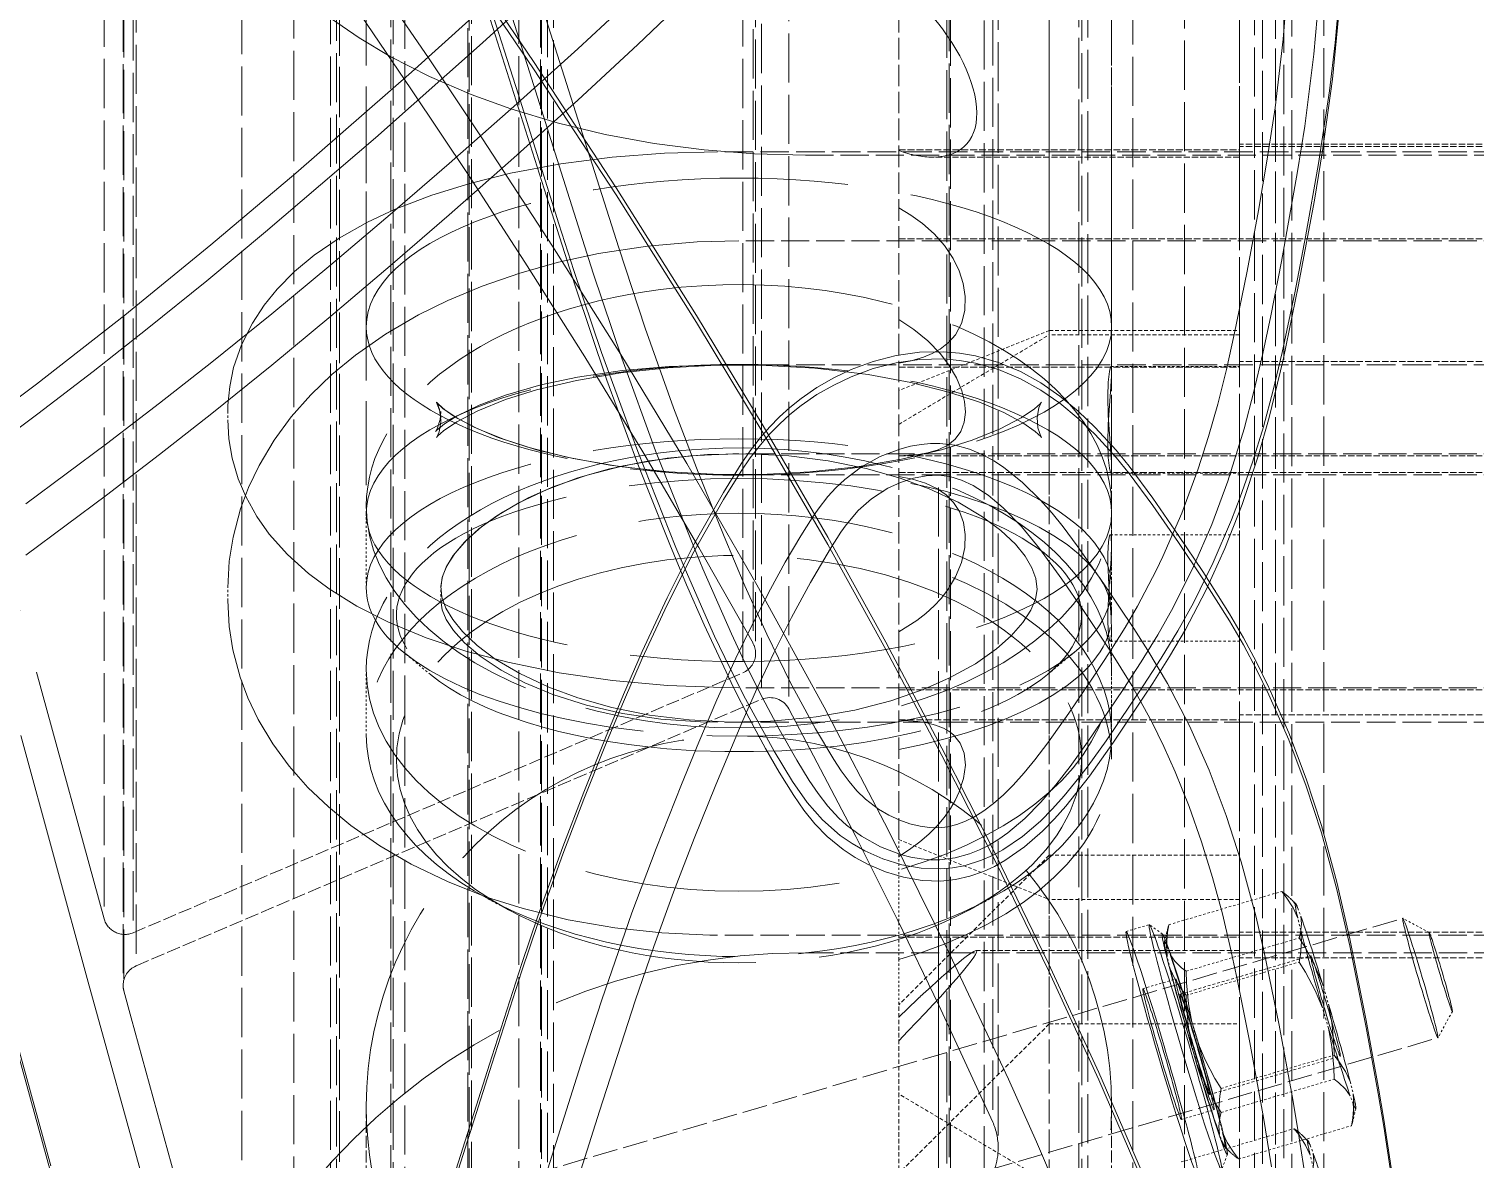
# Model space of a CAD drawing. Header units: millimetres. Extents: x 2197 to 34309, y 1850 to 24558.
# Drawn here: x 13825.3 to 13893.2, y 11470.8 to 11523.8 of the extents above; entities that cross this region are included whole.
import ezdxf

# ---------------------------------------------------------------- set-up
doc = ezdxf.new("R2010")
doc.units = ezdxf.units.MM
doc.linetypes.add('DASHED', pattern=[15, 12, -3])

# ---------------------------------------------------------------- blocks, each defined once
blk = doc.blocks.new('A$C637D7238')
at = {"color": 7, "linetype": 'DASHED', "lineweight": 13, "ltscale": 0.374805}
blk.add_line((157.301, 1568.697), (157.301, 1343.814), dxfattribs=at)
at = {"color": 7, "linetype": 'DASHED', "lineweight": 13, "ltscale": 0.374806}
blk.add_line((192.301, 1568.697), (192.301, 1343.814), dxfattribs=at)
at = {"color": 7, "linetype": 'DASHED', "lineweight": 13, "ltscale": 0.328569}
for p, q in [((157.301, 1532.522), (157.301, 1335.381)), ((192.301, 1532.522), (192.301, 1335.381))]:
    blk.add_line(p, q, dxfattribs=at)
at = {"color": 7, "linetype": 'DASHED', "lineweight": 13, "ltscale": 0.192184}
blk.add_line((175.461, 1444.261), (175.461, 1328.951), dxfattribs=at)
at = {"color": 7, "linetype": 'DASHED', "lineweight": 13, "ltscale": 0.192187}
blk.add_line((175.584, 1443.784), (175.584, 1328.472), dxfattribs=at)
at = {"color": 7, "linetype": 'DASHED', "lineweight": 13, "ltscale": 0.192193}
blk.add_line((174.978, 1442.875), (174.978, 1327.559), dxfattribs=at)
at = {"color": 7, "linetype": 'DASHED', "lineweight": 13, "ltscale": 0.192201}
blk.add_line((175.866, 1441.636), (175.866, 1326.316), dxfattribs=at)
at = {"color": 7, "linetype": 'DASHED', "lineweight": 13, "ltscale": 0.192204}
blk.add_line((177.142, 1441.193), (177.142, 1325.871), dxfattribs=at)
at = {"color": 7, "linetype": 'DASHED', "lineweight": 13, "ltscale": 0.192257}
for p, q in [((144.992, 1431.365), (144.992, 1316.01)), ((199.004, 1374.23), (199.004, 1258.876))]:
    blk.add_line(p, q, dxfattribs=at)
at = {"color": 7, "linetype": 'DASHED', "lineweight": 13, "ltscale": 0.19226}
blk.add_line((146.351, 1430.713), (146.351, 1315.357), dxfattribs=at)
at = {"color": 7, "linetype": 'DASHED', "lineweight": 13, "ltscale": 0.192267}
blk.add_line((146.488, 1429.154), (146.488, 1313.794), dxfattribs=at)
at = {"color": 7, "linetype": 'DASHED', "lineweight": 13, "ltscale": 0.192271}
blk.add_line((145.882, 1428.243), (145.882, 1312.881), dxfattribs=at)
at = {"color": 7, "linetype": 'DASHED', "lineweight": 13, "ltscale": 0.192272}
blk.add_line((145.917, 1427.984), (145.917, 1312.62), dxfattribs=at)
at = {"color": 7, "linetype": 'DASHED', "lineweight": 13, "ltscale": 0.192294}
blk.add_line((186.716, 1421.844), (186.716, 1306.468), dxfattribs=at)
at = {"color": 7, "linetype": 'DASHED', "lineweight": 13, "ltscale": 0.192298}
blk.add_line((186.975, 1420.635), (186.975, 1305.256), dxfattribs=at)
at = {"color": 7, "linetype": 'DASHED', "lineweight": 13, "ltscale": 0.192303}
blk.add_line((186.314, 1418.771), (186.314, 1303.389), dxfattribs=at)
at = {"color": 7, "linetype": 'DASHED', "lineweight": 13, "ltscale": 0.192308}
for p, q in [((184.675, 1416.747), (184.675, 1301.363)), ((184.565, 1416.437), (184.565, 1301.052)), ((162.245, 1389.186), (162.245, 1273.802))]:
    blk.add_line(p, q, dxfattribs=at)
at = {"color": 7, "linetype": 'DASHED', "lineweight": 13, "ltscale": 0.192309}
for p, q in [((184.741, 1416.059), (184.741, 1300.673)), ((162.069, 1389.565), (162.069, 1274.18))]:
    blk.add_line(p, q, dxfattribs=at)
at = {"color": 7, "linetype": 'DASHED', "lineweight": 13, "ltscale": 0.464721}
blk.add_line((198.301, 1132.197), (198.301, 1411.03), dxfattribs=at)
at = {"color": 7, "linetype": 'DASHED', "lineweight": 13, "ltscale": 0.192321}
for p, q in [((151.464, 1407.96), (151.464, 1292.567)), ((195.729, 1397.633), (195.729, 1282.241))]:
    blk.add_line(p, q, dxfattribs=at)
at = {"color": 7, "linetype": 'DASHED', "lineweight": 13, "ltscale": 0.106987}
for p, q in [((189.372, 1343.63), (189.372, 1407.822)), ((189.372, 1316.909), (189.372, 1381.101)), ((198.301, 1316.909), (198.301, 1381.101))]:
    blk.add_line(p, q, dxfattribs=at)
at = {"color": 7, "linetype": 'DASHED', "lineweight": 13, "ltscale": 0.192323}
for p, q in [((153.896, 1405.815), (153.896, 1290.421)), ((155.623, 1405.55), (155.623, 1290.156)), ((156.047, 1405.059), (156.047, 1289.665)), ((156.043, 1404.997), (156.043, 1289.603)), ((155.905, 1402.821), (155.905, 1287.427)), ((190.905, 1402.82), (190.905, 1287.426)), ((190.764, 1400.582), (190.764, 1285.188)), ((190.768, 1400.644), (190.768, 1285.25)), ((191.187, 1400.091), (191.187, 1284.697)), ((193.301, 1399.766), (193.301, 1284.373))]:
    blk.add_line(p, q, dxfattribs=at)
at = {"color": 7, "linetype": 'DASHED', "lineweight": 13, "ltscale": 0.093789}
for p, q in [((189.372, 1343.432), (189.372, 1399.705)), ((189.372, 1303.583), (189.372, 1359.856))]:
    blk.add_line(p, q, dxfattribs=at)
at = {"color": 7, "linetype": 'DASHED', "lineweight": 13, "ltscale": 0.192307}
blk.add_line((162.135, 1388.875), (162.135, 1273.49), dxfattribs=at)
at = {"color": 7, "linetype": 'DASHED', "lineweight": 13, "ltscale": 0.192297}
blk.add_line((159.11, 1385.128), (159.11, 1269.749), dxfattribs=at)
at = {"color": 7, "linetype": 'DASHED', "lineweight": 13, "ltscale": 0.192292}
blk.add_line((158.448, 1383.257), (158.448, 1267.882), dxfattribs=at)
at = {"color": 7, "linetype": 'DASHED', "lineweight": 13, "ltscale": 0.068777}
blk.add_line((192.301, 1341.732), (192.301, 1382.999), dxfattribs=at)
at = {"color": 7, "linetype": 'DASHED', "lineweight": 13, "ltscale": 0.192289}
blk.add_line((158.556, 1382.464), (158.556, 1267.091), dxfattribs=at)
at = {"color": 7, "linetype": 'DASHED', "lineweight": 13, "ltscale": 0.192269}
for p, q in [((199.99, 1377.063), (199.99, 1261.701)), ((199.998, 1376.937), (199.998, 1261.576))]:
    blk.add_line(p, q, dxfattribs=at)
at = {"color": 7, "linetype": 'DASHED', "lineweight": 13, "ltscale": 0.192265}
blk.add_line((199.392, 1376.022), (199.392, 1260.663), dxfattribs=at)
at = {"color": 7, "linetype": 'DASHED', "lineweight": 13, "ltscale": 0.192253}
blk.add_line((200.394, 1373.405), (200.394, 1258.054), dxfattribs=at)
at = {"color": 7, "linetype": 'DASHED', "lineweight": 13, "ltscale": 0.084221}
blk.add_line((182.301, 1319.729), (182.301, 1370.261), dxfattribs=at)
at = {"color": 7, "linetype": 'DASHED', "lineweight": 13, "ltscale": 0.060292}
blk.add_line((192.301, 1333.557), (192.301, 1369.732), dxfattribs=at)
at = {"color": 7, "linetype": 'DASHED', "lineweight": 13, "ltscale": 0.19221}
for p, q in [((200.769, 1365.518), (200.769, 1250.192)), ((202.269, 1365.539), (202.269, 1250.213))]:
    blk.add_line(p, q, dxfattribs=at)
at = {"color": 7, "linetype": 'DASHED', "lineweight": 13, "ltscale": 0.192189}
blk.add_line((164.47, 1362.281), (164.47, 1246.967), dxfattribs=at)
at = {"color": 7, "linetype": 'DASHED', "lineweight": 13, "ltscale": 0.192185}
blk.add_line((165.818, 1361.664), (165.818, 1246.353), dxfattribs=at)
at = {"color": 7, "linetype": 'DASHED', "lineweight": 13, "ltscale": 0.192175}
blk.add_line((166.093, 1360.153), (166.093, 1244.848), dxfattribs=at)
at = {"color": 7, "linetype": 'DASHED', "lineweight": 13, "ltscale": 0.192169}
blk.add_line((165.487, 1359.237), (165.487, 1243.935), dxfattribs=at)
at = {"color": 7, "linetype": 'DASHED', "lineweight": 13, "ltscale": 0.192167}
blk.add_line((165.534, 1358.934), (165.534, 1243.634), dxfattribs=at)
at = {"color": 7, "linetype": 'DASHED', "lineweight": 13, "ltscale": 0.026667}
for p, q in [((182.301, 1352.117), (198.301, 1352.117)), ((182.301, 1347.947), (198.301, 1347.947)), ((182.301, 1341.917), (198.301, 1341.917)), ((182.301, 1337.747), (198.301, 1337.747)), ((182.301, 1336.962), (198.301, 1336.962)), ((182.301, 1326.762), (198.301, 1326.762)), ((182.301, 1325.346), (198.301, 1325.346)), ((182.301, 1315.146), (198.301, 1315.146))]:
    blk.add_line(p, q, dxfattribs=at)
at = {"color": 7, "linetype": 'DASHED', "lineweight": 13, "ltscale": 0.025}
for p, q in [((213.301, 1352.386), (198.301, 1352.386)), ((213.301, 1352.275), (198.301, 1352.275)), ((213.301, 1347.947), (198.301, 1347.947)), ((213.301, 1342.186), (198.301, 1342.186)), ((213.301, 1337.747), (198.301, 1337.747)), ((213.301, 1336.962), (198.301, 1336.962)), ((213.301, 1326.762), (198.301, 1326.762)), ((213.301, 1325.583), (198.301, 1325.583)), ((213.301, 1315.383), (198.301, 1315.383)), ((213.301, 1314.172), (198.301, 1314.172))]:
    blk.add_line(p, q, dxfattribs=at)
at = {"color": 7, "linetype": 'DASHED', "lineweight": 13, "ltscale": 0.111667}
for p, q in [((240.801, 1352.017), (173.801, 1352.017)), ((240.801, 1342.017), (173.801, 1342.017)), ((240.801, 1325.246), (173.801, 1325.246)), ((240.801, 1315.246), (173.801, 1315.246))]:
    blk.add_line(p, q, dxfattribs=at)
at = {"color": 7, "linetype": 'DASHED', "lineweight": 13, "ltscale": 0.11017}
for p, q in [((177.923, 1351.873), (244.025, 1351.873)), ((177.923, 1314.418), (244.025, 1314.418))]:
    blk.add_line(p, q, dxfattribs=at)
at = {"color": 7, "linetype": 'DASHED', "lineweight": 13, "ltscale": 0.023993}
blk.add_line((198.301, 1351.773), (183.905, 1351.773), dxfattribs=at)
at = {"color": 7, "linetype": 'DASHED', "lineweight": 13, "ltscale": 0.11}
for p, q in [((240.801, 1347.847), (174.801, 1347.847)), ((240.801, 1337.847), (174.801, 1337.847)), ((240.801, 1336.862), (174.801, 1336.862)), ((240.801, 1326.862), (174.801, 1326.862))]:
    blk.add_line(p, q, dxfattribs=at)
at = {"color": 7, "linetype": 'DASHED', "lineweight": 13, "ltscale": 0.012688}
for p, q in [((189.372, 1343.63), (182.301, 1340.81)), ((182.301, 1319.729), (189.372, 1316.909))]:
    blk.add_line(p, q, dxfattribs=at)
at = {"color": 7, "linetype": 'DASHED', "lineweight": 13, "ltscale": 0.013712}
for p, q in [((182.301, 1339.227), (189.372, 1343.432)), ((189.372, 1303.583), (182.301, 1307.789))]:
    blk.add_line(p, q, dxfattribs=at)
at = {"color": 7, "linetype": 'DASHED', "lineweight": 13, "ltscale": 0.014882}
for p, q in [((189.372, 1343.63), (198.301, 1343.63)), ((198.301, 1343.432), (189.372, 1343.432)), ((189.372, 1318.995), (198.301, 1318.995)), ((198.301, 1316.909), (189.372, 1316.909)), ((189.372, 1311.076), (198.301, 1311.076))]:
    blk.add_line(p, q, dxfattribs=at)
at = {"color": 7, "linetype": 'DASHED', "lineweight": 13, "ltscale": 0.010047}
for p, q in [((192.272, 1341.94), (198.301, 1341.94)), ((192.272, 1336.94), (198.301, 1336.94))]:
    blk.add_line(p, q, dxfattribs=at)
at = {"color": 7, "linetype": 'DASHED', "lineweight": 13, "ltscale": 0.000664902}
for p, q in [((150.801, 1339.839), (150.801, 1339.44)), ((160.801, 1339.839), (160.801, 1339.44))]:
    blk.add_line(p, q, dxfattribs=at)
at = {"color": 7, "linetype": 'DASHED', "lineweight": 13, "ltscale": 0.011463}
blk.add_line((192.301, 1330.269), (192.301, 1337.147), dxfattribs=at)
at = {"color": 7, "linetype": 'DASHED', "lineweight": 13, "ltscale": 0.191772}
for p, q in [((184.178, 1221.774), (184.178, 1336.837)), ((184.178, 1320.286), (184.178, 1205.223))]:
    blk.add_line(p, q, dxfattribs=at)
at = {"color": 7, "linetype": 'DASHED', "lineweight": 13, "ltscale": 0.005832}
for p, q in [((157.301, 1335.065), (157.301, 1331.566)), ((192.301, 1335.066), (192.301, 1331.566))]:
    blk.add_line(p, q, dxfattribs=at)
at = {"color": 7, "linetype": 'DASHED', "lineweight": 13, "ltscale": 0.010105}
for p, q in [((192.238, 1334.047), (198.301, 1334.047)), ((192.238, 1329.047), (198.301, 1329.047))]:
    blk.add_line(p, q, dxfattribs=at)
at = {"color": 7, "linetype": 'DASHED', "lineweight": 13, "ltscale": 0.00099144}
for p, q in [((150.801, 1330.952), (150.801, 1331.547)), ((160.801, 1330.952), (160.801, 1331.547))]:
    blk.add_line(p, q, dxfattribs=at)
at = {"color": 7, "linetype": 'DASHED', "lineweight": 13, "ltscale": 0.010049}
blk.add_line((192.301, 1323.508), (192.301, 1329.537), dxfattribs=at)
at = {"color": 7, "linetype": 'DASHED', "lineweight": 13, "ltscale": 0.002752}
blk.add_line((160.316, 1327.479), (159.043, 1328.531), dxfattribs=at)
at = {"color": 7, "linetype": 'DASHED', "lineweight": 13, "ltscale": 0.002753}
blk.add_line((189.286, 1327.479), (190.559, 1328.531), dxfattribs=at)
at = {"color": 7, "linetype": 'DASHED', "lineweight": 13, "ltscale": 0.005113}
for p, q in [((157.301, 1327.713), (157.301, 1324.645)), ((192.301, 1327.712), (192.301, 1324.644))]:
    blk.add_line(p, q, dxfattribs=at)
at = {"color": 7, "linetype": 'DASHED', "lineweight": 13, "ltscale": 0.051866}
blk.add_line((146.351, 1315.357), (174.978, 1327.559), dxfattribs=at)
at = {"color": 7, "linetype": 'DASHED', "lineweight": 13, "ltscale": 0.053226}
blk.add_line((146.488, 1313.794), (175.866, 1326.316), dxfattribs=at)
at = {"color": 7, "linetype": 'DASHED', "lineweight": 13, "ltscale": 0.001328}
blk.add_line((182.301, 1318.943), (182.301, 1319.74), dxfattribs=at)
at = {"color": 7, "linetype": 'DASHED', "lineweight": 13, "ltscale": 0.016613}
for p, q in [((189.372, 1318.995), (182.301, 1311.969)), ((189.372, 1311.076), (182.301, 1304.051))]:
    blk.add_line(p, q, dxfattribs=at)
at = {"color": 7, "linetype": 'DASHED', "lineweight": 13, "ltscale": 0.008065}
blk.add_line((182.301, 1314.104), (182.301, 1318.943), dxfattribs=at)
at = {"color": 7, "linetype": 'DASHED', "lineweight": 13, "ltscale": 0.013198}
blk.add_line((189.372, 1311.076), (189.372, 1318.995), dxfattribs=at)
at = {"color": 7, "linetype": 'DASHED', "lineweight": 13, "ltscale": 0.11095}
blk.add_line((198.301, 1318.995), (198.301, 1252.425), dxfattribs=at)
at = {"color": 7, "linetype": 'DASHED', "lineweight": 13, "ltscale": 0.001803}
blk.add_line((163.979, 1316.429), (163.028, 1316.944), dxfattribs=at)
at = {"color": 7, "linetype": 'DASHED', "lineweight": 13, "ltscale": 0.001802}
blk.add_line((185.621, 1316.429), (186.572, 1316.943), dxfattribs=at)
at = {"color": 7, "linetype": 'DASHED', "lineweight": 13, "ltscale": 0.009222}
for p, q in [((194.982, 1315.733), (200.29, 1317.295)), ((195.802, 1313.548), (201.109, 1315.111)), ((195.802, 1312.417), (201.109, 1313.979)), ((197.441, 1308.048), (202.749, 1309.611))]:
    blk.add_line(p, q, dxfattribs=at)
at = {"color": 7, "linetype": 'DASHED', "lineweight": 13, "ltscale": 0.000606412}
blk.add_line((200.936, 1316.733), (200.672, 1316.984), dxfattribs=at)
at = {"color": 7, "linetype": 'DASHED', "lineweight": 13, "ltscale": 0.0006763}
blk.add_line((201.043, 1316.515), (201.185, 1316.135), dxfattribs=at)
at = {"color": 7, "linetype": 'DASHED', "lineweight": 13, "ltscale": 0.097866}
for p, q in [((149.641, 1299.457), (205.971, 1316.036)), ((151.293, 1293.841), (207.624, 1310.42))]:
    blk.add_line(p, q, dxfattribs=at)
at = {"color": 7, "linetype": 'DASHED', "lineweight": 13, "ltscale": 0.001898}
blk.add_line((192.979, 1315.415), (194.072, 1315.737), dxfattribs=at)
at = {"color": 7, "linetype": 'DASHED', "lineweight": 13, "ltscale": 0.001259}
for p, q in [((194.691, 1315.289), (194.081, 1315.734)), ((197.737, 1304.937), (197.466, 1304.232))]:
    blk.add_line(p, q, dxfattribs=at)
at = {"color": 7, "linetype": 'DASHED', "lineweight": 13, "ltscale": 0.001123}
for p, q in [((194.782, 1314.922), (194.94, 1315.576)), ((203.769, 1307.106), (203.611, 1306.451))]:
    blk.add_line(p, q, dxfattribs=at)
at = {"color": 7, "linetype": 'DASHED', "lineweight": 13, "ltscale": 0.000270102}
for p, q in [((194.94, 1315.576), (194.982, 1315.733)), ((203.611, 1306.451), (203.569, 1306.295))]:
    blk.add_line(p, q, dxfattribs=at)
at = {"color": 7, "linetype": 'DASHED', "lineweight": 13, "ltscale": 0.000989829}
blk.add_line((201.185, 1315.471), (201.043, 1316.047), dxfattribs=at)
at = {"color": 7, "linetype": 'DASHED', "lineweight": 13, "ltscale": 0.002355}
blk.add_line((207.215, 1315.358), (205.975, 1316.035), dxfattribs=at)
at = {"color": 7, "linetype": 'DASHED', "lineweight": 13, "ltscale": 0.003557}
blk.add_line((182.301, 1314.104), (182.301, 1311.969), dxfattribs=at)
at = {"color": 7, "linetype": 'DASHED', "lineweight": 13, "ltscale": 0.020603}
blk.add_line((198.301, 1314.519), (185.939, 1314.519), dxfattribs=at)
at = {"color": 7, "linetype": 'DASHED', "lineweight": 13, "ltscale": 0.00067601}
for p, q in [((194.906, 1314.709), (195.049, 1314.329)), ((201.626, 1305.374), (201.768, 1304.994))]:
    blk.add_line(p, q, dxfattribs=at)
at = {"color": 7, "linetype": 'DASHED', "lineweight": 13, "ltscale": 0.000989504}
blk.add_line((195.049, 1313.665), (194.906, 1314.241), dxfattribs=at)
at = {"color": 7, "linetype": 'DASHED', "lineweight": 13, "ltscale": 0.010661}
for p, q in [((195.513, 1312.47), (201.649, 1314.276)), ((196.901, 1307.752), (203.038, 1309.558))]:
    blk.add_line(p, q, dxfattribs=at)
at = {"color": 7, "linetype": 'DASHED', "lineweight": 13, "ltscale": 0.002665}
for p, q in [((193.77, 1312.729), (195.304, 1313.181)), ((195.576, 1306.59), (197.111, 1307.041))]:
    blk.add_line(p, q, dxfattribs=at)
at = {"color": 7, "linetype": 'DASHED', "lineweight": 13, "ltscale": 0.001663}
for p, q in [((202.201, 1312.961), (202.486, 1312.004)), ((202.486, 1310.873), (202.201, 1311.829)), ((196.065, 1311.155), (196.35, 1310.198)), ((196.35, 1309.067), (196.065, 1310.023))]:
    blk.add_line(p, q, dxfattribs=at)
at = {"color": 7, "linetype": 'DASHED', "lineweight": 13, "ltscale": 0.017582}
blk.add_line((182.301, 1301.42), (182.301, 1311.969), dxfattribs=at)
at = {"color": 7, "linetype": 'DASHED', "lineweight": 13, "ltscale": 0.002354}
blk.add_line((208.302, 1311.663), (207.626, 1310.422), dxfattribs=at)
at = {"color": 7, "linetype": 'DASHED', "lineweight": 13, "ltscale": 0.009221}
for p, q in [((197.441, 1306.917), (202.749, 1308.479)), ((195.565, 1304.592), (200.873, 1306.154)), ((198.261, 1304.733), (203.569, 1306.295))]:
    blk.add_line(p, q, dxfattribs=at)
at = {"color": 7, "linetype": 'DASHED', "lineweight": 13, "ltscale": 0.000989459}
blk.add_line((203.502, 1308.363), (203.645, 1307.786), dxfattribs=at)
at = {"color": 7, "linetype": 'DASHED', "lineweight": 13, "ltscale": 0.000675943}
blk.add_line((203.645, 1307.319), (203.502, 1307.699), dxfattribs=at)
at = {"color": 7, "linetype": 'DASHED', "lineweight": 13, "ltscale": 0.046237}
for p, q in [((157.301, 1307.204), (157.301, 1279.462)), ((192.301, 1307.205), (192.301, 1279.463))]:
    blk.add_line(p, q, dxfattribs=at)
at = {"color": 7, "linetype": 'DASHED', "lineweight": 13, "ltscale": 0.000989875}
for p, q in [((197.366, 1306.557), (197.508, 1305.98)), ((201.768, 1304.33), (201.626, 1304.906))]:
    blk.add_line(p, q, dxfattribs=at)
at = {"color": 7, "linetype": 'DASHED', "lineweight": 13, "ltscale": 0.000676367}
blk.add_line((197.508, 1305.513), (197.366, 1305.893), dxfattribs=at)
at = {"color": 7, "linetype": 'DASHED', "lineweight": 13, "ltscale": 0.000606274}
blk.add_line((197.615, 1305.295), (197.878, 1305.044), dxfattribs=at)
at = {"color": 7, "linetype": 'DASHED', "lineweight": 13, "ltscale": 0.000606537}
blk.add_line((201.519, 1305.591), (201.255, 1305.843), dxfattribs=at)
at = {"color": 7, "linetype": 'DASHED', "lineweight": 13}
for points in [[(162.527, 1363.461), (164.964, 1355.789), (166.457, 1351.064), (167.961, 1346.329), (169.297, 1342.338), (170.889, 1337.986), (172.539, 1333.823), (173.112, 1332.444), (174.45, 1329.39), (175.161, 1327.88), (175.907, 1326.386), (176.691, 1324.913), (177.518, 1323.465), (178.105, 1322.506), (178.522, 1321.888), (178.977, 1321.296), (179.482, 1320.746), (179.854, 1320.406), (180.556, 1319.886), (181.441, 1319.396), (182.385, 1319.037), (182.872, 1318.911), (183.364, 1318.825), (183.803, 1318.786), (184.24, 1318.785)], [(161.7, 1363.322), (164.441, 1354.698), (166.349, 1348.646), (167.052, 1346.456), (168.341, 1342.609), (170.048, 1337.952), (171.844, 1333.453), (172.377, 1332.181), (173.66, 1329.281), (174.365, 1327.798), (175.102, 1326.332), (176.447, 1323.88), (177.312, 1322.456), (178.006, 1321.473), (178.729, 1320.651), (179.559, 1319.928), (180.123, 1319.541), (180.718, 1319.203), (181.564, 1318.825), (182.449, 1318.548), (183.359, 1318.384), (184.282, 1318.351)], [(162.359, 1360.667), (165.758, 1349.95), (167.103, 1345.734), (168.603, 1341.295), (170.057, 1337.362), (171.556, 1333.586), (172.345, 1331.689), (173.163, 1329.809), (174.539, 1326.876), (175.276, 1325.432), (176.049, 1324.008), (176.69, 1322.899), (177.372, 1321.797), (177.844, 1321.119), (178.366, 1320.472), (178.949, 1319.872), (179.693, 1319.263), (180.264, 1318.888), (180.865, 1318.562), (181.68, 1318.215), (182.528, 1317.962), (183.4, 1317.813), (184.282, 1317.784)], [(161.196, 1362.111), (165.151, 1356.26), (169.031, 1350.337), (172.809, 1344.345), (175.945, 1339.157), (178.971, 1333.925), (181.698, 1328.994), (184.328, 1324.025), (186.864, 1319.016), (189.332, 1313.918), (191.694, 1308.795), (193.95, 1303.602), (195.734, 1299.222), (197.414, 1294.8), (198.968, 1290.355), (200.434, 1285.732), (201.754, 1281.072), (202.924, 1276.37), (203.451, 1274), (203.94, 1271.619), (204.389, 1269.229)], [(161.196, 1361.771), (165.151, 1355.921), (169.031, 1349.998), (172.809, 1344.006), (175.945, 1338.818), (178.971, 1333.585), (181.698, 1328.654), (184.328, 1323.685), (186.864, 1318.676), (189.332, 1313.579), (191.694, 1308.456), (193.95, 1303.263), (195.734, 1298.882), (197.414, 1294.461), (198.968, 1290.015), (200.434, 1285.393), (201.754, 1280.732), (202.924, 1276.03), (203.451, 1273.661), (203.94, 1271.28), (204.389, 1268.889)], [(155.165, 1363.811), (160.261, 1356.387), (162.762, 1352.641), (166.045, 1347.599), (169.247, 1342.513), (172.346, 1337.397), (175.648, 1331.687), (178.802, 1325.945), (181.819, 1320.163), (184.707, 1314.332), (187.453, 1308.477), (188.771, 1305.531), (190.046, 1302.575), (191.674, 1298.62), (193.208, 1294.652), (194.639, 1290.673), (195.969, 1286.649), (197.183, 1282.609), (198.281, 1278.544), (199.261, 1274.442), (200.123, 1270.297)], [(157.775, 1264.304), (154.695, 1275.442), (151.197, 1287.968), (144.248, 1313.04), (140.82, 1325.592), (137.737, 1336.726), (136.155, 1342.282), (133.7, 1350.595), (132.32, 1355.071), (130.89, 1359.532), (129.636, 1363.274), (128.33, 1366.998), (126.834, 1371.046), (125.258, 1375.064), (123.248, 1379.843), (121.11, 1384.568), (118.843, 1389.234), (116.447, 1393.835), (113.923, 1398.368), (111.684, 1402.154), (109.359, 1405.889), (106.956, 1409.575)], [(153.081, 1266.264), (149.331, 1279.807), (146.487, 1289.955), (139.467, 1315.371), (135.291, 1330.614), (132.76, 1339.619), (131.461, 1344.108), (129.984, 1349.072), (128.458, 1354.026), (127.375, 1357.416), (126.259, 1360.787), (124.495, 1365.849), (122.614, 1370.886), (120.613, 1375.846), (118.832, 1379.951), (116.953, 1384.012), (114.977, 1388.026), (112.904, 1391.991), (111.605, 1394.358), (110.276, 1396.698), (108.865, 1399.097), (107.412, 1401.482), (104.964, 1405.34), (102.43, 1409.149)], [(153.081, 1265.924), (149.331, 1279.467), (146.487, 1289.616), (139.467, 1315.032), (135.291, 1330.275), (132.76, 1339.279), (131.461, 1343.768), (129.984, 1348.733), (128.458, 1353.687), (127.375, 1357.077), (126.259, 1360.447), (124.495, 1365.51), (122.614, 1370.547), (120.613, 1375.507), (118.832, 1379.611), (116.953, 1383.672), (114.977, 1387.687), (112.904, 1391.651), (111.605, 1394.019), (110.276, 1396.359), (108.865, 1398.757), (107.412, 1401.142), (104.964, 1405.001), (102.43, 1408.81)], [(99.388, 1424.424), (104.397, 1419.892), (108.803, 1415.75), (113.135, 1411.533), (117.395, 1407.241), (121.582, 1402.878), (125.696, 1398.446), (129.734, 1393.946), (133.691, 1389.379), (137.56, 1384.741), (141.813, 1379.422), (145.956, 1374.007), (150.007, 1368.493), (153.992, 1362.876), (156.721, 1358.931), (159.43, 1354.941), (162.109, 1350.91), (164.749, 1346.846), (167.557, 1342.399), (170.285, 1337.93), (172.919, 1333.449), (175.461, 1328.951)], [(137.584, 1336.541), (141.879, 1339.717), (144.469, 1341.705), (147.019, 1343.713), (149.814, 1345.975), (152.573, 1348.263), (157.737, 1352.685), (162.762, 1357.148), (165.377, 1359.545)], [(141.32, 1335.499), (145.103, 1338.307), (147.598, 1340.222), (150.054, 1342.154), (152.863, 1344.423), (155.629, 1346.714), (158.428, 1349.086), (161.196, 1351.48), (164.232, 1354.159), (167.228, 1356.864), (170.048, 1359.478)], [(141.32, 1333.087), (145.103, 1335.896), (147.598, 1337.81), (150.054, 1339.743), (152.863, 1342.011), (155.629, 1344.302), (158.428, 1346.675), (161.196, 1349.068), (164.232, 1351.748), (167.228, 1354.453), (170.048, 1357.066), (172.809, 1359.702)], [(99.388, 1314.178), (104.397, 1316.892), (108.803, 1319.371), (113.135, 1321.895), (117.395, 1324.465), (121.582, 1327.076), (125.696, 1329.73), (129.734, 1332.423), (133.691, 1335.157), (137.56, 1337.933), (141.813, 1341.117), (145.956, 1344.359), (150.007, 1347.659), (153.992, 1351.021), (159.43, 1355.772), (162.109, 1358.185), (164.749, 1360.617), (167.557, 1363.279), (170.285, 1365.954), (172.919, 1368.637), (175.461, 1371.329)], [(147.923, 1371.742), (147.974, 1370.552), (148.18, 1369.078), (148.471, 1367.869), (148.875, 1366.659), (149.422, 1365.4), (150.074, 1364.198), (150.875, 1362.979), (151.781, 1361.82), (152.777, 1360.73), (153.964, 1359.611), (155.368, 1358.478), (156.966, 1357.375), (158.43, 1356.505), (160.274, 1355.561), (162.221, 1354.719), (164.084, 1354.039), (166.267, 1353.381), (168.516, 1352.84), (170.82, 1352.417), (173.165, 1352.115), (175.537, 1351.933), (177.923, 1351.873)], [(203.003, 1359.397), (202.796, 1357.149), (202.529, 1354.884), (202.019, 1351.482), (201.403, 1348.031), (200.897, 1345.408), (200.308, 1342.598), (199.89, 1340.841), (199.425, 1339.113), (198.917, 1337.46), (198.343, 1335.808), (197.937, 1334.751), (197.073, 1332.735), (196.139, 1330.845), (195.407, 1329.532), (194.626, 1328.249), (193.783, 1326.948), (192.042, 1324.374), (191.202, 1323.199), (190.763, 1322.622), (190.074, 1321.78), (189.529, 1321.175), (188.954, 1320.6), (188.111, 1319.876), (187.193, 1319.251), (186.705, 1318.988), (186.198, 1318.763), (185.372, 1318.503), (184.831, 1318.401), (184.282, 1318.351)], [(184.178, 1320.286), (184.608, 1320.333), (185.031, 1320.437), (185.436, 1320.59), (185.833, 1320.789), (186.296, 1321.08), (186.746, 1321.42), (187.219, 1321.835), (187.674, 1322.288), (188.194, 1322.863), (188.693, 1323.469), (189.3, 1324.267), (190.286, 1325.666), (191.458, 1327.401), (192.211, 1328.545), (192.929, 1329.691), (193.515, 1330.692), (194.396, 1332.364), (194.713, 1333.023), (195.593, 1335.057), (196.365, 1337.142), (196.85, 1338.653), (197.283, 1340.18), (197.692, 1341.81), (198.06, 1343.452), (198.658, 1346.414), (199.195, 1349.273), (199.611, 1351.677), (199.974, 1354.086), (200.359, 1357.322), (200.585, 1360.049)], [(202.056, 1359.582), (201.794, 1356.612), (201.369, 1353.23), (201.037, 1351.105), (200.273, 1346.874), (199.774, 1344.326), (199.398, 1342.548), (198.984, 1340.777), (198.519, 1339.016), (197.751, 1336.559), (196.999, 1334.532), (196.147, 1332.549), (195.19, 1330.624), (194.466, 1329.338), (193.694, 1328.08), (192.846, 1326.777), (191.173, 1324.31), (190.349, 1323.162), (189.681, 1322.302), (188.974, 1321.481), (188.22, 1320.716), (187.421, 1320.041), (186.998, 1319.742), (186.558, 1319.474), (186.102, 1319.243), (185.629, 1319.053), (184.946, 1318.868), (184.24, 1318.785)], [(203.003, 1358.827), (202.669, 1355.444), (202.204, 1352.066), (201.821, 1349.759), (201.067, 1345.707), (200.357, 1342.251), (199.702, 1339.55), (199.185, 1337.738), (198.426, 1335.469), (197.616, 1333.401), (196.724, 1331.431), (195.766, 1329.595), (195.022, 1328.32), (194.235, 1327.071), (192.387, 1324.309), (191.256, 1322.705), (190.152, 1321.303), (189.619, 1320.704), (189.058, 1320.132), (188.21, 1319.386), (187.286, 1318.74), (186.793, 1318.465), (186.281, 1318.23), (185.635, 1318.005), (184.966, 1317.854), (184.282, 1317.784)], [(171.729, 1340.008), (170.398, 1343.748), (169.154, 1347.515), (167.352, 1353.214), (165.534, 1358.934)], [(173.801, 1352.017), (171.307, 1351.955), (168.843, 1351.769), (166.435, 1351.458), (164.08, 1351.018), (162.158, 1350.542), (160.38, 1349.989), (158.657, 1349.326), (157.353, 1348.716), (156.022, 1347.968), (154.852, 1347.166), (153.932, 1346.402), (153.118, 1345.582), (152.504, 1344.825), (151.95, 1343.984), (151.441, 1342.967), (151.073, 1341.897), (150.888, 1341.01), (150.806, 1340.132), (150.801, 1339.839)], [(182.301, 1342.096), (182.894, 1342.212), (183.463, 1342.379), (183.873, 1342.548), (184.255, 1342.76), (184.646, 1343.064), (184.971, 1343.437), (185.252, 1343.963), (185.405, 1344.568), (185.424, 1345.225), (185.328, 1345.837), (185.135, 1346.44), (184.857, 1347.014), (184.45, 1347.626), (183.966, 1348.176), (183.423, 1348.661), (182.878, 1349.054), (182.301, 1349.396)], [(144.992, 1316.01), (140.674, 1331.775), (138.648, 1339.015), (136.029, 1348.05)], [(150.801, 1331.547), (150.868, 1332.798), (151.046, 1333.937), (151.399, 1335.261), (151.775, 1336.264), (152.271, 1337.303), (152.98, 1338.488), (153.781, 1339.577), (154.695, 1340.613), (155.69, 1341.57), (156.795, 1342.479), (158.202, 1343.46), (159.747, 1344.363), (161.124, 1345.045), (162.743, 1345.724), (164.508, 1346.334), (166.333, 1346.842), (168.208, 1347.246), (170.506, 1347.595), (172.841, 1347.795), (174.801, 1347.847)], [(182.301, 1337.751), (183.227, 1337.816), (183.665, 1337.89), (184.162, 1338.032), (184.605, 1338.245), (184.955, 1338.525), (185.219, 1338.888), (185.381, 1339.329), (185.433, 1339.795), (185.39, 1340.295), (185.262, 1340.807), (185.011, 1341.413), (184.672, 1341.993), (184.262, 1342.534), (183.67, 1343.147), (183.011, 1343.686), (182.301, 1344.15)], [(184.406, 1342.636), (183.283, 1342.612), (182.179, 1342.456), (181.105, 1342.183), (180.07, 1341.802), (179.251, 1341.415), (178.465, 1340.963), (177.719, 1340.448), (177.195, 1340.026), (176.701, 1339.576), (176.239, 1339.1), (175.811, 1338.606), (175.335, 1337.991), (174.903, 1337.372), (174.068, 1336.035), (172.687, 1333.582), (171.423, 1331.087), (170.256, 1328.565), (169.378, 1326.54), (168.538, 1324.511), (167.518, 1321.961), (166.533, 1319.389), (165.364, 1316.135), (164.607, 1313.906), (163.19, 1309.527), (160.836, 1302.117)], [(205.427, 1304.31), (205.084, 1306.593), (204.822, 1308.149), (204.254, 1311.239), (203.489, 1315.077), (202.881, 1317.729), (202.155, 1320.387), (201.439, 1322.583), (200.617, 1324.747), (199.685, 1326.868), (199.101, 1328.058), (198.486, 1329.211), (197.837, 1330.337), (196.591, 1332.311), (195.446, 1334.015), (194.239, 1335.762), (193.12, 1337.265), (192.513, 1338.009), (191.534, 1339.086), (190.735, 1339.849), (189.873, 1340.559), (188.98, 1341.175), (188.018, 1341.706), (186.992, 1342.136), (185.909, 1342.443), (185.163, 1342.572), (184.406, 1342.636)], [(184.406, 1342.297), (183.283, 1342.273), (182.179, 1342.117), (181.105, 1341.843), (180.07, 1341.463), (179.251, 1341.075), (178.465, 1340.623), (177.719, 1340.108), (177.195, 1339.687), (176.701, 1339.236), (176.239, 1338.761), (175.811, 1338.266), (175.335, 1337.652), (174.903, 1337.032), (174.068, 1335.696), (172.687, 1333.243), (171.423, 1330.748), (170.256, 1328.226), (169.378, 1326.201), (168.538, 1324.172), (167.518, 1321.622), (166.533, 1319.049), (165.364, 1315.796), (164.607, 1313.567), (163.19, 1309.188), (160.836, 1301.777)], [(173.801, 1342.017), (171.525, 1341.952), (169.311, 1341.76), (167.219, 1341.449), (165.501, 1341.082), (163.834, 1340.602), (162.595, 1340.134), (161.573, 1339.635), (160.977, 1339.26), (160.615, 1338.96), (160.562, 1338.903), (160.556, 1338.896), (160.562, 1338.904), (160.628, 1339.022), (160.765, 1339.45), (160.801, 1339.839)], [(178.371, 1341.866), (176.082, 1341.998), (173.762, 1342.004), (171.466, 1341.885), (169.252, 1341.645), (167.175, 1341.292), (165.291, 1340.843), (163.844, 1340.389), (162.535, 1339.861), (161.555, 1339.35), (160.925, 1338.92), (160.644, 1338.666), (160.603, 1338.618), (160.596, 1338.609), (160.606, 1338.625), (160.623, 1338.652), (160.717, 1338.879), (160.798, 1339.337), (160.765, 1339.813), (160.603, 1340.26), (160.597, 1340.269), (160.596, 1340.27), (160.617, 1340.245), (160.899, 1339.98), (161.466, 1339.584), (162.366, 1339.097), (163.501, 1338.616), (164.891, 1338.151), (166.724, 1337.682), (168.731, 1337.31), (170.949, 1337.039), (171.23, 1337.013)], [(205.427, 1303.971), (205.084, 1306.253), (204.822, 1307.81), (204.254, 1310.9), (203.489, 1314.737), (202.881, 1317.39), (202.155, 1320.047), (201.439, 1322.244), (200.617, 1324.408), (199.685, 1326.529), (199.101, 1327.719), (198.486, 1328.872), (197.837, 1329.997), (196.591, 1331.971), (195.446, 1333.675), (194.239, 1335.423), (193.12, 1336.925), (192.513, 1337.67), (191.534, 1338.747), (190.735, 1339.51), (189.873, 1340.22), (188.98, 1340.835), (188.018, 1341.367), (186.992, 1341.796), (185.909, 1342.104), (185.163, 1342.233), (184.406, 1342.297)], [(192.26, 1337.906), (192.14, 1339.644), (192.121, 1340.529), (192.145, 1341.202), (192.201, 1341.707), (192.251, 1341.913), (192.261, 1341.931), (192.266, 1341.937), (192.27, 1341.939), (192.272, 1341.94)], [(192.272, 1341.94), (192.274, 1341.939), (192.278, 1341.937), (192.282, 1341.932), (192.288, 1341.916), (192.301, 1341.732)], [(171.23, 1337.013), (173.52, 1336.881), (175.84, 1336.875), (178.135, 1336.994), (180.349, 1337.234), (182.426, 1337.587), (184.311, 1338.036), (185.757, 1338.49), (187.066, 1339.018), (188.046, 1339.529), (188.676, 1339.959), (188.957, 1340.213), (188.998, 1340.261), (189.005, 1340.27), (188.995, 1340.254), (188.979, 1340.227), (188.885, 1340.001), (188.803, 1339.542), (188.837, 1339.066), (188.999, 1338.619), (189.004, 1338.611), (189.005, 1338.609), (188.985, 1338.635), (188.703, 1338.899), (188.136, 1339.296), (187.236, 1339.782), (186.101, 1340.263), (184.71, 1340.728), (182.878, 1341.197), (180.87, 1341.569), (178.652, 1341.841), (178.371, 1341.866)], [(192.26, 1340.974), (192.14, 1339.236), (192.121, 1338.351), (192.145, 1337.677), (192.201, 1337.172), (192.251, 1336.967), (192.261, 1336.948), (192.266, 1336.943), (192.27, 1336.94), (192.272, 1336.94)], [(160.801, 1339.44), (160.738, 1339.929), (160.629, 1340.216), (160.598, 1340.267), (160.596, 1340.27), (160.602, 1340.262), (160.686, 1340.17), (161.007, 1339.896), (161.6, 1339.503), (162.532, 1339.019), (163.79, 1338.51), (165.299, 1338.034), (167.015, 1337.62), (169.176, 1337.245), (171.489, 1336.992), (173.891, 1336.872), (174.801, 1336.862)], [(184.178, 1320.286), (183.748, 1320.295), (183.305, 1320.356), (182.83, 1320.472), (182.361, 1320.635), (181.846, 1320.871), (181.356, 1321.157), (180.741, 1321.624), (180.341, 1322.016), (179.973, 1322.452), (179.607, 1322.954), (179.261, 1323.485), (178.399, 1324.935), (177.212, 1327.128), (176.113, 1329.37), (175.082, 1331.653), (174.104, 1333.963), (172.89, 1336.975), (171.729, 1340.008)], [(150.801, 1339.44), (150.851, 1338.541), (151.005, 1337.638), (151.291, 1336.665), (151.639, 1335.836), (152.161, 1334.899), (152.747, 1334.074), (153.602, 1333.112), (154.592, 1332.22), (155.562, 1331.498), (156.86, 1330.693), (158.351, 1329.935), (160.112, 1329.207), (161.983, 1328.583), (163.954, 1328.057), (166.362, 1327.565), (168.866, 1327.203), (171.439, 1326.97), (174.051, 1326.867), (174.801, 1326.862)], [(184.24, 1338.326), (183.802, 1338.324), (183.357, 1338.284), (182.857, 1338.197), (182.357, 1338.068), (181.43, 1337.714), (180.557, 1337.234), (179.769, 1336.645), (179.357, 1336.254), (178.979, 1335.837), (178.521, 1335.246), (178.237, 1334.836), (177.704, 1333.992), (176.974, 1332.75), (176.279, 1331.491), (175.448, 1329.881), (174.659, 1328.251), (173.768, 1326.289), (172.918, 1324.309), (172.097, 1322.316), (170.907, 1319.31), (169.775, 1316.283), (168.366, 1312.202), (167.475, 1309.465), (165.735, 1303.976)], [(160.801, 1331.547), (160.868, 1332.036), (161.054, 1332.517), (161.387, 1333.066), (161.908, 1333.688), (162.589, 1334.314), (163.426, 1334.929), (164.46, 1335.543), (165.79, 1336.173), (167.239, 1336.709), (168.726, 1337.132), (170.579, 1337.51), (172.523, 1337.75), (174.515, 1337.846), (174.801, 1337.847)], [(171.437, 1337.635), (173.321, 1337.807), (175.234, 1337.844), (177.138, 1337.745), (178.996, 1337.514), (180.773, 1337.157), (182.367, 1336.708), (183.736, 1336.205), (185.091, 1335.57), (186.243, 1334.884), (187.094, 1334.247), (187.78, 1333.596), (188.235, 1333.037), (188.559, 1332.495), (188.747, 1331.983), (188.799, 1331.47), (188.721, 1331.013), (188.511, 1330.504), (188.138, 1329.924), (187.58, 1329.291), (186.894, 1328.684), (185.901, 1327.988), (184.693, 1327.321), (183.493, 1326.791), (181.934, 1326.25), (180.235, 1325.813), (178.429, 1325.494), (178.164, 1325.459)], [(201.452, 1303.521), (201.068, 1306.026), (200.782, 1307.691), (200.161, 1311.009), (199.462, 1314.438), (199.069, 1316.144), (198.388, 1318.691), (197.687, 1320.863), (196.877, 1322.996), (195.956, 1325.068), (194.928, 1327.053), (194.005, 1328.61), (193.349, 1329.636), (191.933, 1331.741), (190.685, 1333.529), (190.02, 1334.413), (189.501, 1335.053), (188.964, 1335.663), (188.121, 1336.501), (187.231, 1337.218), (186.767, 1337.521), (186.29, 1337.783), (185.632, 1338.058), (184.95, 1338.243), (184.24, 1338.326)], [(178.164, 1325.459), (176.28, 1325.287), (174.368, 1325.25), (172.464, 1325.348), (170.605, 1325.579), (168.828, 1325.936), (167.235, 1326.386), (165.866, 1326.889), (164.51, 1327.523), (163.359, 1328.209), (162.508, 1328.847), (161.822, 1329.498), (161.366, 1330.057), (161.043, 1330.599), (160.855, 1331.11), (160.802, 1331.623), (160.881, 1332.081), (161.091, 1332.589), (161.463, 1333.17), (162.021, 1333.803), (162.708, 1334.409), (163.701, 1335.106), (164.908, 1335.773), (166.108, 1336.303), (167.668, 1336.843), (169.367, 1337.28), (171.173, 1337.599), (171.437, 1337.635)], [(192.272, 1336.94), (192.274, 1336.94), (192.278, 1336.942), (192.282, 1336.947), (192.288, 1336.964), (192.301, 1337.147)], [(184.178, 1336.837), (183.598, 1336.813), (183.004, 1336.7), (182.394, 1336.503), (181.795, 1336.23), (181.019, 1335.737), (180.397, 1335.179), (179.835, 1334.508), (179.586, 1334.158), (179.096, 1333.398), (178.157, 1331.799), (177.273, 1330.164), (176.437, 1328.498), (175.641, 1326.804), (174.978, 1325.316), (173.708, 1322.298), (172.699, 1319.781), (171.729, 1317.253)], [(182.301, 1329.484), (183.153, 1330.014), (183.574, 1330.342), (183.968, 1330.705), (184.292, 1331.057), (184.586, 1331.437), (184.967, 1332.069), (185.246, 1332.748), (185.404, 1333.453), (185.429, 1334.052), (185.346, 1334.621), (185.155, 1335.136), (184.882, 1335.56), (184.534, 1335.914), (184.126, 1336.198), (183.562, 1336.464), (182.948, 1336.654), (182.301, 1336.784)], [(199.814, 1304.357), (199.436, 1306.687), (198.788, 1310.206), (198.183, 1313.25), (197.856, 1314.755), (197.5, 1316.245), (197.043, 1317.944), (196.525, 1319.626), (195.939, 1321.286), (195.286, 1322.913), (194.755, 1324.105), (194.188, 1325.263), (193.251, 1326.965), (192.217, 1328.631), (190.974, 1330.492), (189.962, 1331.965), (188.908, 1333.405), (188.066, 1334.426), (187.206, 1335.312), (186.501, 1335.902), (185.803, 1336.354), (185.248, 1336.612), (184.7, 1336.772), (184.178, 1336.837)], [(192.238, 1334.047), (192.234, 1334.046), (192.227, 1334.042), (192.22, 1334.035), (192.206, 1334.008), (192.151, 1333.719), (192.122, 1333.169), (192.125, 1332.714), (192.174, 1331.709), (192.28, 1330.166), (192.301, 1329.537)], [(192.301, 1333.557), (192.282, 1333.929), (192.26, 1334.023)], [(192.238, 1329.047), (192.234, 1329.047), (192.227, 1329.051), (192.22, 1329.059), (192.206, 1329.085), (192.151, 1329.375), (192.122, 1329.925), (192.125, 1330.38), (192.174, 1331.384), (192.28, 1332.928), (192.301, 1333.557)], [(150.801, 1330.952), (150.866, 1329.739), (151.039, 1328.634), (151.38, 1327.351), (151.745, 1326.381), (152.224, 1325.376), (152.909, 1324.23), (153.682, 1323.179), (154.563, 1322.181), (155.521, 1321.26), (156.583, 1320.386), (157.934, 1319.444), (159.416, 1318.578), (161.116, 1317.754), (162.952, 1317.03), (164.663, 1316.486), (166.785, 1315.963), (168.965, 1315.582), (171.185, 1315.344), (173.426, 1315.248), (173.801, 1315.246)], [(160.801, 1330.952), (160.869, 1330.511), (161.053, 1330.071), (161.393, 1329.55), (161.91, 1328.971), (162.643, 1328.341), (163.628, 1327.68), (164.747, 1327.087), (166.065, 1326.537), (167.634, 1326.039), (169.337, 1325.651), (171.138, 1325.388), (172.997, 1325.259), (173.801, 1325.246)], [(192.301, 1329.537), (192.282, 1329.164), (192.26, 1329.07)], [(177.142, 1325.871), (180.286, 1319.873), (182.263, 1315.927), (184.183, 1311.956), (186.716, 1306.468)], [(182.301, 1318.943), (182.812, 1319.267), (183.299, 1319.629), (183.715, 1319.987), (184.101, 1320.377), (184.433, 1320.769), (184.729, 1321.187), (184.955, 1321.571), (185.144, 1321.969), (185.351, 1322.605), (185.432, 1323.231), (185.376, 1323.787), (185.185, 1324.265), (184.872, 1324.648), (184.655, 1324.816), (184.411, 1324.955), (184.035, 1325.106), (183.626, 1325.212), (183.201, 1325.281), (182.301, 1325.343)], [(171.729, 1317.253), (170.808, 1314.713), (169.93, 1312.153), (168.256, 1306.979), (165.534, 1298.426)], [(201.043, 1316.047), (200.827, 1316.527), (200.502, 1317.029), (200.29, 1317.295)], [(201.185, 1316.135), (201.22, 1315.775), (201.171, 1315.353), (201.109, 1315.111)], [(194.906, 1314.241), (194.871, 1314.774), (194.92, 1315.386), (194.982, 1315.733)], [(194.906, 1314.709), (194.871, 1315.069), (194.94, 1315.576)], [(201.185, 1315.471), (201.22, 1314.938), (201.171, 1314.326), (201.109, 1313.979)], [(202.201, 1312.961), (201.86, 1313.774), (201.398, 1314.643), (201.109, 1315.111)], [(195.049, 1314.329), (195.264, 1314.022), (195.589, 1313.71), (195.802, 1313.548)], [(195.049, 1313.665), (195.264, 1313.185), (195.589, 1312.684), (195.802, 1312.417)], [(196.065, 1311.155), (195.904, 1312.021), (195.816, 1313), (195.802, 1313.548)], [(202.201, 1311.829), (201.86, 1312.643), (201.398, 1313.511), (201.109, 1313.979)], [(196.065, 1310.023), (195.904, 1310.89), (195.816, 1311.869), (195.802, 1312.417)], [(202.486, 1312.004), (202.647, 1311.138), (202.735, 1310.159), (202.749, 1309.611)], [(202.486, 1310.873), (202.647, 1310.007), (202.735, 1309.028), (202.749, 1308.479)], [(196.35, 1310.198), (196.69, 1309.385), (197.153, 1308.517), (197.441, 1308.048)], [(203.502, 1308.363), (203.287, 1308.843), (202.962, 1309.344), (202.749, 1309.611)], [(196.35, 1309.067), (196.69, 1308.254), (197.153, 1307.385), (197.441, 1306.917)], [(197.366, 1306.557), (197.331, 1307.09), (197.38, 1307.701), (197.441, 1308.048)], [(203.502, 1307.699), (203.287, 1308.006), (202.962, 1308.318), (202.749, 1308.479)], [(203.645, 1307.786), (203.68, 1307.253), (203.63, 1306.642), (203.569, 1306.295)], [(203.645, 1307.319), (203.68, 1306.959), (203.611, 1306.451)], [(197.366, 1305.893), (197.331, 1306.253), (197.38, 1306.675), (197.441, 1306.917)], [(197.508, 1305.98), (197.724, 1305.5), (198.048, 1304.999), (198.261, 1304.733)], [(201.626, 1304.906), (201.41, 1305.386), (201.085, 1305.888), (200.873, 1306.154)], [(201.768, 1304.994), (201.803, 1304.634), (201.754, 1304.212), (201.693, 1303.97)]]:
    blk.add_lwpolyline(points, dxfattribs=at)
for centre, radius, start, end in [((181.035, 1341.984), 11.269, 354.85409, 358.71757), ((181.036, 1336.895), 11.269, 1.28224, 5.14599), ((192.228, 1334.017), 0.0318, 11.69362, 72.49842), ((192.228, 1329.077), 0.0318, 287.50158, 348.30638), ((198.333, 1314.495), 3.416, 46.7741, 55.05748), ((199.363, 1315.566), 1.93, 29.46348, 47.27475), ((2792.105, 2033.781), 2742.696, 195.244493, 195.679146), ((246.489, 1244.622), 92.619, 133.00505, 133.87071), ((198.916, 1303.353), 3.416, 46.7741, 55.05748), ((199.188, 1306.462), 1.93, 209.46348, 227.27474), ((199.946, 1304.425), 1.93, 29.46348, 47.27475), ((200.218, 1307.533), 3.416, 226.7741, 235.05748)]:
    blk.add_arc(centre, radius, start, end, dxfattribs=at)
for centre, major_axis, ratio, start_param, end_param in [((180.872, 1356.873), (-4.554, 4.554), 0.504089, 2.674629, 4.679306), ((180.869, 1356.879), (-4.557, 4.56), 0.503992, 2.322264, 2.675004), ((174.801, 1343.814), (-17.5, 0), 0.398819, 3.141612, 6.283204), ((174.801, 1335.381), (-17.5, 0), 0.594762, 3.141574, 4.92441), ((174.801, 1335.381), (-17.5, 0), 0.594762, 4.92441, 6.283166), ((174.801, 1343.814), (-17.5, 0), 0.398819, 0.000019, 1.358776), ((174.801, 1343.814), (-17.5, 0), 0.398819, 1.358776, 3.141612), ((174.801, 1335.066), (-17.5, 0), 0.398819, 3.141612, 6.283204), ((174.801, 1331.566), (-17.5, 0), 0.398819, 3.141612, 6.283204), ((174.801, 1327.712), (-17.5, 0), 0.594762, 3.141574, 4.92441), ((174.801, 1327.712), (-17.5, 0), 0.594762, 4.92441, 6.283166), ((174.801, 1330.269), (-16.086, 0), 0.398819, 2.691646, 6.733153), ((174.801, 1330.269), (17.5, 0), 0.398819, 0, 1.127885), ((174.801, 1324.645), (-17.5, 0), 0.594762, 3.141574, 6.283166), ((174.801, 1335.381), (-17.5, 0), 0.594762, 6.283166, 9.424759), ((174.801, 1335.066), (-17.5, 0), 0.398819, 0.000019, 1.358776), ((174.801, 1335.066), (-17.5, 0), 0.398819, 1.358776, 3.141612), ((174.801, 1323.508), (-16.086, 0), 0.594762, 2.308592, 4.92441), ((174.801, 1323.508), (-16.086, 0), 0.594762, 4.92441, 7.116078), ((174.801, 1323.508), (17.5, 0), 0.594762, 0, 1.127885), ((174.801, 1331.566), (-17.5, 0), 0.398819, 0.000019, 0.449968), ((174.801, 1331.566), (-17.5, 0), 0.398819, 2.691646, 3.141612), ((174.801, 1330.269), (17.5, 0), 0.398819, 5.1553, 6.283185), ((174.801, 1331.566), (-17.5, 0), 0.398819, 0.449968, 2.691646), ((174.584, 1328.472), (-1, 0), 0.99358, 1.97603, 3.141617), ((174.584, 1328.472), (-1, 0), 0.99358, 3.141617, 3.64446), ((174.801, 1327.712), (-17.5, 0), 0.594762, 6.283166, 9.424759), ((174.801, 1330.269), (-16.086, 0), 0.398819, 0.449968, 1.358776), ((174.801, 1330.269), (-16.086, 0), 0.398819, 1.358776, 2.691646), ((176.26, 1325.402), (-1, 0), 0.99358, 3.632846, 5.117623), ((174.801, 1307.205), (-17.5, 0), 0.99358, 3.141612, 6.283204), ((174.801, 1324.645), (-17.5, 0), 0.594762, 6.283166, 7.116078), ((174.801, 1324.645), (-17.5, 0), 0.594762, 2.308592, 3.141574), ((174.801, 1323.508), (17.5, 0), 0.594762, 5.1553, 6.283185), ((174.801, 1324.645), (-17.5, 0), 0.594762, 0.832893, 2.308592), ((202.344, 1311.917), (1.419, -4.821), 0.03213, 3.085884, 3.673889), ((174.801, 1323.508), (-16.086, 0), 0.594762, 0.832893, 2.308592), ((202.344, 1311.917), (1.419, -4.821), 0.03213, 2.826775, 3.085884), ((202.344, 1311.917), (1.419, -4.821), 0.03213, 1.779577, 2.626691), ((145.957, 1316.27), (-1, 0), 0.99358, 0.264726, 1.97603), ((194.673, 1309.659), (1.694, -5.756), 0.03213, 3.141557, 6.283149), ((194.673, 1309.659), (1.694, -5.756), 0.03213, 1.679536, 3.141557), ((195.766, 1309.981), (1.694, -5.756), 0.03213, 3.141557, 6.283149), ((195.766, 1309.981), (1.694, -5.756), 0.03213, 3.099596, 3.141557), ((195.766, 1309.981), (1.694, -5.756), 0.03213, 0.041968, 3.099596), ((202.344, 1311.917), (1.419, -4.821), 0.03213, 3.873972, 4.721087), ((206.798, 1313.228), (0.826, -2.808), 0.03213, 3.141557, 6.283149), ((206.798, 1313.228), (0.826, -2.808), 0.03213, 3.109426, 3.141557), ((206.798, 1313.228), (0.826, -2.808), 0.03213, 0.032234, 3.109426), ((196.207, 1310.111), (1.525, -5.18), 0.03213, 3.099596, 4.821128), ((196.207, 1310.111), (1.525, -5.18), 0.03213, 0.041968, 3.099596), ((196.207, 1310.111), (1.419, -4.821), 0.03213, 3.197302, 3.673889), ((196.207, 1310.111), (1.419, -4.821), 0.03213, 2.826775, 3.197302), ((207.756, 1313.51), (0.544, -1.848), 0.03213, 3.109426, 4.821128), ((207.756, 1313.51), (0.544, -1.848), 0.03213, 0.032234, 3.109426), ((177.923, 1284.579), (30, -0.028), 0.99465, 1.571737, 3.142522), ((180.872, 1309.419), (5.092, 5.092), 0.056746, 4.939689, 6.339872), ((180.871, 1309.418), (5.092, 5.092), 0.056744, 0.056681, 1.014058), ((196.207, 1310.111), (1.419, -4.821), 0.03213, 1.779577, 2.626691), ((202.344, 1311.917), (0.694, -2.359), 0.03213, 3.141557, 4.821128), ((202.344, 1311.917), (0.694, -2.359), 0.03213, 6.283149, 9.424742), ((146.882, 1312.881), (-1, 0), 0.99358, 5.117623, 6.283229), ((196.207, 1310.111), (1.419, -4.821), 0.03213, 3.873972, 4.721087), ((146.882, 1312.881), (-1, 0), 0.99358, 0.000043, 0.26508), ((194.673, 1309.659), (0.904, -3.07), 0.03213, 3.141557, 4.821128), ((194.673, 1309.659), (0.904, -3.07), 0.03213, 6.283149, 9.424742), ((196.207, 1310.111), (0.904, -3.07), 0.03213, 3.141557, 4.821128), ((196.207, 1310.111), (0.904, -3.07), 0.03213, 6.283149, 9.424742), ((207.756, 1313.51), (0.544, -1.848), 0.03213, 4.821128, 6.315419), ((196.207, 1310.111), (0.694, -2.359), 0.03213, 3.141557, 4.821128), ((196.207, 1310.111), (0.694, -2.359), 0.03213, 6.283149, 9.424742), ((202.344, 1311.917), (1.419, -4.821), 0.03213, 0.73238, 1.579494), ((202.344, 1311.917), (0.694, -2.359), 0.03213, 4.821128, 6.283149), ((202.344, 1311.917), (1.419, -4.821), 0.03213, 4.92117, 5.768284), ((194.673, 1309.659), (1.694, -5.756), 0.03213, 6.283149, 7.962721), ((196.207, 1310.111), (1.419, -4.821), 0.03213, 0.73238, 1.579494), ((206.798, 1313.228), (0.826, -2.808), 0.03213, 6.283149, 6.315419), ((194.673, 1309.659), (0.904, -3.07), 0.03213, 4.821128, 6.283149), ((196.207, 1310.111), (0.694, -2.359), 0.03213, 4.821128, 6.283149), ((196.207, 1310.111), (0.904, -3.07), 0.03213, 4.821128, 6.283149), ((196.207, 1310.111), (1.525, -5.18), 0.03213, 4.821128, 6.325153), ((196.207, 1310.111), (1.419, -4.821), 0.03213, 4.92117, 5.768284), ((202.344, 1311.917), (1.419, -4.821), 0.03213, 0.055709, 0.532296), ((202.344, 1311.917), (1.419, -4.821), 0.03213, 5.968368, 6.338895), ((174.801, 1307.205), (-17.5, 0), 0.99358, 0.000019, 1.358776), ((174.801, 1307.205), (-17.5, 0), 0.99358, 1.358776, 3.141612), ((183.975, 1305.256), (-3, 0), 0.99358, 3.141642, 3.560246), ((196.207, 1310.111), (1.419, -4.821), 0.03213, 6.227477, 6.815482), ((183.975, 1305.256), (-3, 0), 0.99358, 2.464722, 3.141642), ((196.207, 1310.111), (1.419, -4.821), 0.03213, 5.968368, 6.227477), ((202.927, 1300.776), (1.419, -4.821), 0.03213, 3.085884, 3.673889), ((202.927, 1300.776), (1.419, -4.821), 0.03213, 2.826775, 3.085884), ((202.927, 1300.776), (1.419, -4.821), 0.03213, 1.779577, 2.626691)]:
    blk.add_ellipse(centre, major_axis=major_axis, ratio=ratio, start_param=start_param, end_param=end_param, dxfattribs=at)
blk = doc.blocks.new('1')
at = {"color": 7}
blk.add_blockref('A$C637D7238', (13683.835, 10166.03), dxfattribs=at)

msp = doc.modelspace()

# ---------------------------------------------------------------- block references
msp.add_blockref('1', (0, 0))

doc.saveas('drawing.dxf')
